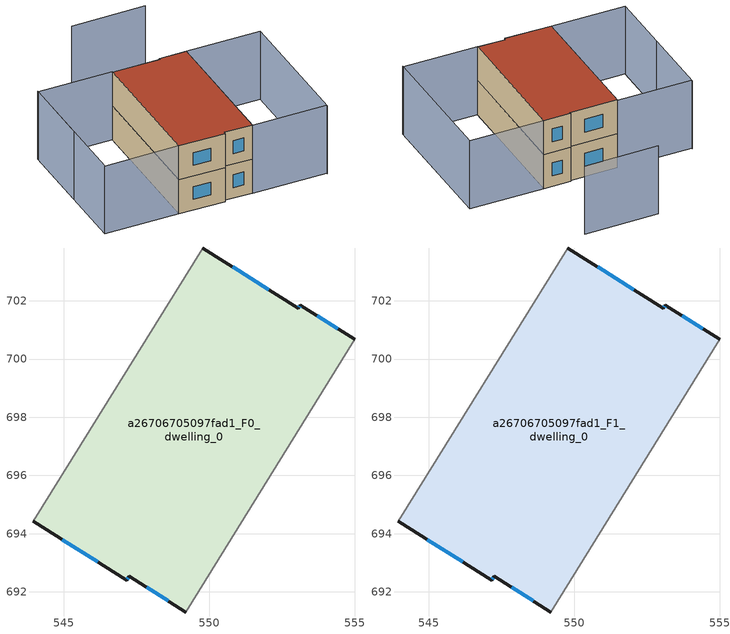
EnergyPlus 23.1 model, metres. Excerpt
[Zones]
a26706705097fad1_F0_dwelling_0
 floor ground (EU_floor_Construction): 553.14,701.86 555,700.68 549.2,691.31 547.25,692.54 547.16,692.4 543.95,694.42 549.78,703.82 553.06,701.74 z0
 wall outside (EU_wall_Construction): 543.95,694.42 547.16,692.4 547.25,692.54 549.2,691.31 / 555,700.68 553.14,701.86 553.06,701.74 549.78,703.82 z0:3
 wall adiabatic (EU_wall_Construction): 549.78,703.82 543.95,694.42 / 549.2,691.31 555,700.68 z0:3
 window (EU_Window_Construction): 547.19,692.44 547.22,692.49 / 544.95,693.79 546.16,693.03 / 552.04,702.39 550.8,703.17 / 553.11,701.82 553.09,701.78 / 554.42,701.05 553.72,701.49 / 547.86,692.15 548.59,691.69 z0.93:2.07
a26706705097fad1_F1_dwelling_0
 floor to a26706705097fad1_F0_dwelling_0 (EU_floor_Construction): 553.14,701.86 555,700.68 549.2,691.31 547.25,692.54 547.16,692.4 543.95,694.42 549.78,703.82 553.06,701.74 z3
 wall outside (EU_wall_Construction): 543.95,694.42 547.16,692.4 547.25,692.54 549.2,691.31 / 555,700.68 553.14,701.86 553.06,701.74 549.78,703.82 z3:6
 wall adiabatic (EU_wall_Construction): 549.78,703.82 543.95,694.42 / 549.2,691.31 555,700.68 z3:6
 window (EU_Window_Construction): 547.19,692.44 547.22,692.49 / 544.95,693.79 546.16,693.03 / 552.04,702.39 550.8,703.17 / 553.11,701.82 553.09,701.78 / 554.42,701.05 553.72,701.49 / 547.86,692.15 548.59,691.69 z3.93:5.07
 roof outside (EU_roof_Construction): 549.2,691.31 555,700.68 553.14,701.86 553.06,701.74 549.78,703.82 543.95,694.42 547.16,692.4 547.25,692.54 z6
shading: 554.32,688.01 560.2,697.49 / 544.65,707.12 538.8,697.68 / 558.58,706.46 553.43,709.65 / 549.17,691.27 555,700.68 / 555,700.68 560.18,697.47 / 560.18,697.47 554.35,688.05 / 554.35,688.05 549.17,691.27 / 549.81,703.86 543.96,694.42 / 543.96,694.42 538.78,697.63 / 538.78,697.63 544.62,707.07 / 544.62,707.07 549.81,703.86 z0:6
[Building]
EU S2 Campaign: North Axis=0; Terrain=City; Solar Distribution=FullExterior
[Site:Location]
Montreal-Trudeau.Intl.AP: Latitude=45.4667; Longitude=-73.75; Time Zone=-5; Elevation=36
[SizingPeriod:WeatherFileDays]
AnnualSizingPeriod: Begin Month=1; Begin Day of Month=1; End Month=12; End Day of Month=31; Day of Week for Start Day=Monday; Use Weather File Daylight Saving Period=No; Use Weather File Rain and Snow Indicators=No
[MATERIAL]
EU_InternalMass_Material: Roughness=MediumRough; Thickness=0.1; Conductivity=1; Density=1800; Specific Heat=900; Thermal Absorptance=0.9; Solar Absorptance=0.7; Visible Absorptance=0.7
[MATERIAL:NOMASS] Roughness=MediumRough; Thermal Absorptance=0.9; Solar Absorptance=0.7; Visible Absorptance=0.7
Name | Thermal Resistance
EU_wall_NoMass; EU_floor_NoMass | 1.36485
EU_roof_NoMass | 2.55992
[WINDOWMATERIAL:SIMPLEGLAZINGSYSTEM]
EU_Window_SimpleGlazing: UFactor=3.92339; Solar Heat Gain Coefficient=0.8; Visible Transmittance=0.8
[CONSTRUCTION]
EU_wall_Construction: EU_wall_NoMass
EU_roof_Construction: EU_roof_NoMass
EU_floor_Construction: EU_floor_NoMass
EU_Window_Construction: EU_Window_SimpleGlazing
EU_InternalMass_Construction: EU_InternalMass_Material
[ZONE] Type=1; Multiplier=1; Ceiling Height=autocalculate; Floor Area=autocalculate; Part of Total Floor Area=Yes
Name | Volume
a26706705097fad1_F0_dwelling_0 | 201.863
a26706705097fad1_F1_dwelling_0 | 201.864
[INTERNALMASS] Construction=EU_InternalMass_Construction; Surface Area=67.288
Name | Zone or ZoneList
a26706705097fad1_F0_dwelling_0_EU_InternalMass | a26706705097fad1_F0_dwelling_0
a26706705097fad1_F1_dwelling_0_EU_InternalMass | a26706705097fad1_F1_dwelling_0
[OTHEREQUIPMENT] Fuel Type=Electricity; Design Level Calculation Method=Watts/Area; Power per Zone Floor Area=1; Fraction Latent=0; Fraction Radiant=0; Fraction Lost=0; Carbon Dioxide Generation Rate=0; EndUse Subcategory=EU_Step8_InternalGains
Name | Zone or ZoneList or Space or SpaceList | Schedule
EU_Step8_InternalGain_a26706705097fad1_F0_dwelling_0_f000 | a26706705097fad1_F0_dwelling_0 | EU_Step8_GainSchedule_a26706705097fad1_F0_dwelling_0_f000
EU_Step8_InternalGain_a26706705097fad1_F1_dwelling_0_f000 | a26706705097fad1_F1_dwelling_0 | EU_Step8_GainSchedule_a26706705097fad1_F1_dwelling_0_f000
[ZONEVENTILATION:DESIGNFLOWRATE] Schedule=EU_AlwaysOn; Design Flow Rate Calculation Method=AirChanges/Hour; Air Changes per Hour=0.860309; Ventilation Type=Natural; Fan Pressure Rise=0; Fan Total Efficiency=1; Constant Term Coefficient=1; Temperature Term Coefficient=0; Velocity Term Coefficient=0; Velocity Squared Term Coefficient=0; Minimum Indoor Temperature=-100; Maximum Indoor Temperature=100; Delta Temperature=-100; Minimum Outdoor Temperature=-100; Maximum Outdoor Temperature=100; Maximum Wind Speed=40
Name | Zone or ZoneList or Space or SpaceList
EU_ConstantAir_a26706705097fad1_F0_dwelling_0 | a26706705097fad1_F0_dwelling_0
EU_ConstantAir_a26706705097fad1_F1_dwelling_0 | a26706705097fad1_F1_dwelling_0
[HVACTEMPLATE:THERMOSTAT] Constant Heating Setpoint=20; Constant Cooling Setpoint=50
EU_HeatOnly_a26706705097fad1_F0_dwelling_0; EU_HeatOnly_a26706705097fad1_F1_dwelling_0
[HVACTEMPLATE:ZONE:IDEALLOADSAIRSYSTEM] System Availability Schedule=EU_AlwaysOn; Maximum Heating Supply Air Temperature=50; Minimum Cooling Supply Air Temperature=13; Maximum Heating Supply Air Humidity Ratio=0.0156; Minimum Cooling Supply Air Humidity Ratio=0.0077; Heating Limit=NoLimit; Cooling Limit=NoLimit; Heating Availability Schedule=EU_AlwaysOn; Cooling Availability Schedule=EU_CoolingOff; Dehumidification Control Type=ConstantSensibleHeatRatio; Cooling Sensible Heat Ratio=0.7; Dehumidification Setpoint=60; Humidification Control Type=None; Humidification Setpoint=30; Outdoor Air Method=None; Outdoor Air Flow Rate per Person=0.00944; Outdoor Air Flow Rate per Zone Floor Area=0; Outdoor Air Flow Rate per Zone=0; Demand Controlled Ventilation Type=None; Outdoor Air Economizer Type=NoEconomizer; Heat Recovery Type=None; Sensible Heat Recovery Effectiveness=0.7; Latent Heat Recovery Effectiveness=0.65
Name | Template Thermostat
a26706705097fad1_F0_dwelling_0 | EU_HeatOnly_a26706705097fad1_F0_dwelling_0
a26706705097fad1_F1_dwelling_0 | EU_HeatOnly_a26706705097fad1_F1_dwelling_0
[SIZING:ZONE] Zone Cooling Design Supply Air Temperature Input Method=SupplyAirTemperature; Zone Cooling Design Supply Air Temperature=13; Zone Heating Design Supply Air Temperature Input Method=SupplyAirTemperature; Zone Heating Design Supply Air Temperature=50; Zone Cooling Design Supply Air Humidity Ratio=0.008; Zone Heating Design Supply Air Humidity Ratio=0.008; Cooling Design Air Flow Method=DesignDay; Cooling Design Air Flow Rate=0; Cooling Minimum Air Flow per Zone Floor Area=0.000762; Cooling Minimum Air Flow=0; Cooling Minimum Air Flow Fraction=0.2; Heating Design Air Flow Method=DesignDay; Heating Design Air Flow Rate=0; Heating Maximum Air Flow per Zone Floor Area=0.002032; Heating Maximum Air Flow=0.141576; Heating Maximum Air Flow Fraction=0.3; Account for Dedicated Outdoor Air System=No; Dedicated Outdoor Air System Control Strategy=NeutralSupplyAir; Dedicated Outdoor Air Low Setpoint Temperature for Design=autosize; Dedicated Outdoor Air High Setpoint Temperature for Design=autosize; Zone Load Sizing Method=Sensible Load Only No Latent Load; Zone Latent Cooling Design Supply Air Humidity Ratio Input Method=HumidityRatioDifference; Zone Cooling Design Supply Air Humidity Ratio Difference=0.005; Zone Latent Heating Design Supply Air Humidity Ratio Input Method=HumidityRatioDifference; Zone Humidification Design Supply Air Humidity Ratio Difference=0.005
a26706705097fad1_F0_dwelling_0; a26706705097fad1_F1_dwelling_0
[SCHEDULE:CONSTANT]
Name | Hourly Value
EU_AlwaysOn | 1
EU_CoolingOff | 0
[SCHEDULE:FILE] Column Number=1; Rows to Skip at Top=0; Number of Hours of Data=8760; Column Separator=Comma; Interpolate to Timestep=No; Minutes per Item=60; Adjust Schedule for Daylight Savings=Yes
Name | File
EU_Step8_GainSchedule_a26706705097fad1_F0_dwelling_0_f000 | ../../schedules/a26706705097fad1/a26706705097fad1_F0_dwelling_0_f000_gain.csv
EU_Step8_GainSchedule_a26706705097fad1_F1_dwelling_0_f000 | ../../schedules/a26706705097fad1/a26706705097fad1_F1_dwelling_0_f000_gain.csv
